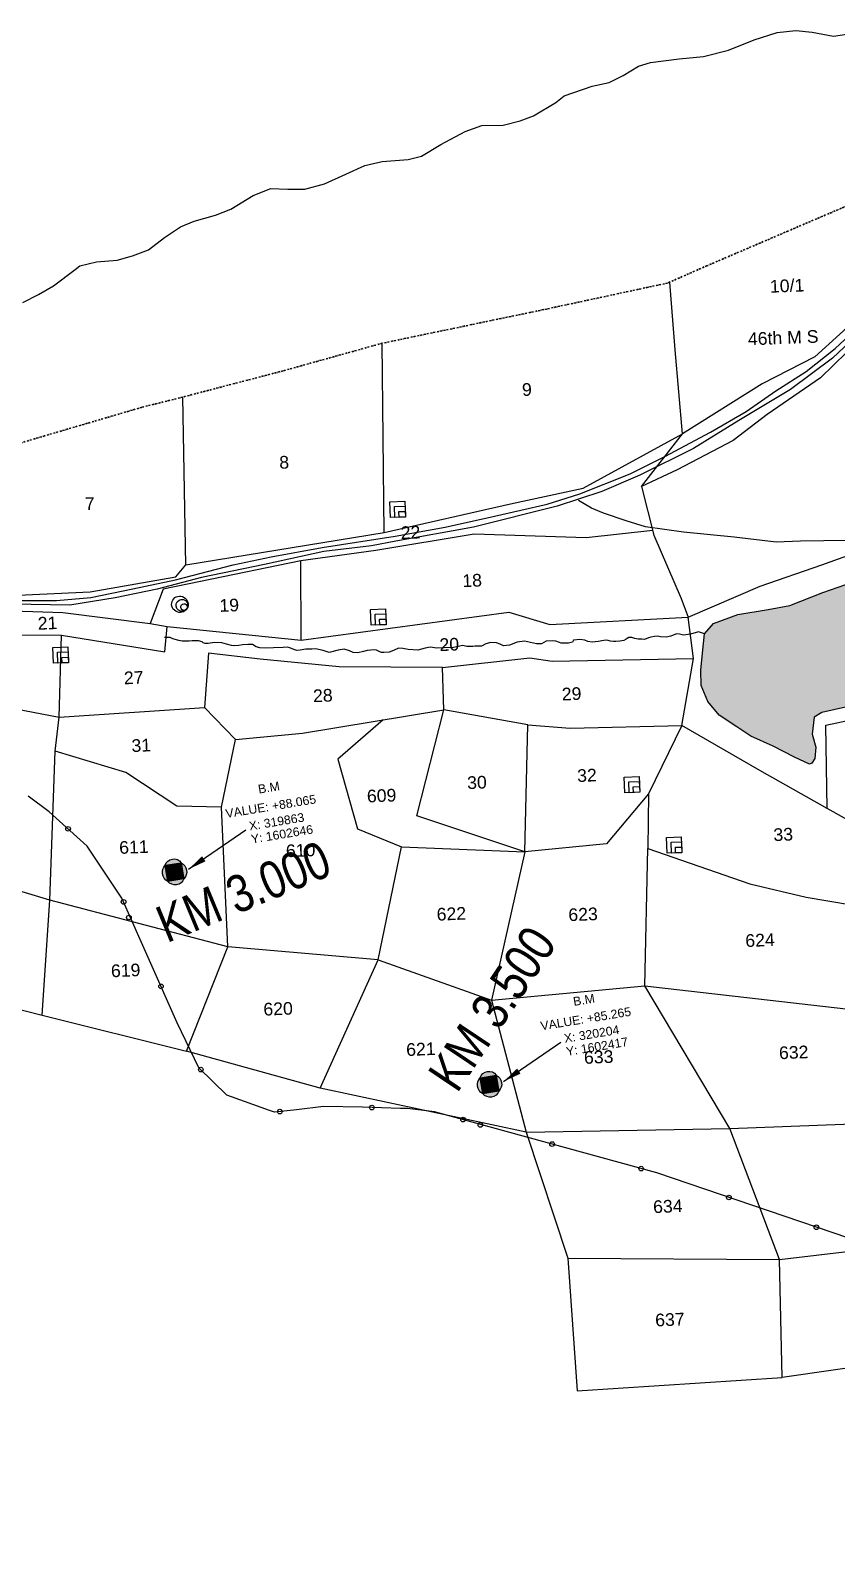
# Model space of a CAD drawing. Header units: inches. Extents: x 304037 to 460575, y 1453943 to 1639883.
# Drawn here: x 319707 to 320580, y 1601914 to 1603557 of the extents above; entities that cross this region are included whole.
import ezdxf

# ---------------------------------------------------------------- set-up
doc = ezdxf.new("R2010")
doc.units = ezdxf.units.IN
doc.header["$MEASUREMENT"] = 0
doc.header["$PDMODE"] = 33
doc.header["$PDSIZE"] = 5
doc.linetypes.add('BORDER', pattern=[1.75, 0.5, -0.25, 0.5, -0.25, 0, -0.25])
for name, color, linetype in [('cahnige', 6, 'Continuous'), ('NALA', 4, 'Continuous'), ('pbms', 8, 'Continuous'), ('ROUND WELL', 5, 'Continuous'), ('SQUAREWELL', 5, 'Continuous'), ('SURVEY_BND', 7, 'Continuous'), ('SURVEY_NO', 7, 'Continuous'), ('TEXT', 7, 'Continuous'), ('WATER_BODY', 4, 'Continuous'), ('Z LAYER', 7, 'Continuous'), ('zz', 7, 'Continuous')]:
    doc.layers.add(name, color=color, linetype=linetype)
doc.layers.add('ROAD', color=1, linetype='Continuous', lineweight=25)
doc.layers.add('VILL_BOUNDARY', color=6, linetype='BORDER', lineweight=30)
doc.styles.add('ARIALN', font='ARIALN.TTF')
doc.styles.get("Standard").update_dxf_attribs({"font": 'arial.ttf'})
doc.dimstyles.get("Standard").update_dxf_attribs({"dimtxt": 0.18, "dimasz": 0.18, "dimexe": 0.18, "dimexo": 0.0625, "dimgap": 0.09, "dimtad": 0, "dimtih": 1, "dimtoh": 1, "dimdec": 4, "dimzin": 0, "dimdsep": 46, "dimtxsty": 'Standard', "dimcen": 0.09, "dimadec": 0, "dimazin": 0, "dimtfac": 1, "dimtdec": 4, "dimtofl": 0, "dimtmove": 0, "dimatfit": 3, "dimfxl": 0, "dimtolj": 1, "dimtzin": 0, "dimarcsym": 0})

# ---------------------------------------------------------------- blocks, each defined once
blk = doc.blocks.new('KULLURU')
at = {"layer": 'WATER_BODY'}
h = blk.add_hatch(dxfattribs=at)
h.set_pattern_fill('DASH', color=256, scale=15, style=0)
h.set_pattern_definition([(0, (-5095.4767, 1231.1166), (1.875, 1.875), [1.875, -1.875])])
h.paths.add_polyline_path([(-467.47, 190.69), (-469.99, 193.89), (-473.11, 196.78), (-477.04, 198.04), (-482.94, 199.33), (-493.1, 200.4), (-503.76, 200.47), (-512.79, 200.85), (-518.96, 198.91), (-527.84, 195.79), (-533.61, 194.98), (-541.72, 193.96), (-548.24, 191.86), (-550.72, 189.22), (-551.48, 184.08), (-552.05, 179.63), (-552.2, 175.57), (-550.6, 171.3), (-547.71, 167.57), (-543.18, 164.26), (-539.54, 161.62), (-533.75, 158.8), (-528.23, 155.68), (-524.34, 153.63), (-523.63, 153.91), (-522.83, 155.05), (-522.48, 158.09), (-523.28, 161.55), (-522.56, 166.01), (-520.46, 167.22), (-513.36, 168.5), (-508.25, 169.57), (-496.67, 172.04), (-491.87, 172.95), (-486.13, 173.37), (-478.89, 172.15), (-472.11, 172), (-466.55, 172.72), (-464.19, 174.32), (-464.23, 179.03), (-465.6, 184.89)])
h.paths.add_polyline_path([(-29.76, 188.54), (-32.59, 191.33), (-34.42, 196.41), (-35.08, 205.17), (-35.59, 211.2), (-36.73, 218.18), (-39.15, 223.1), (-44.35, 227.78), (-51.82, 234.17), (-60.21, 238.21), (-66.12, 241.81), (-75.95, 248.83), (-80.3, 253.31), (-86.52, 257.84), (-93.12, 264.92), (-99.03, 273.18), (-101.21, 277.84), (-104.07, 287.65), (-105.55, 291.91), (-108.19, 293.89), (-114.42, 300.47), (-117.77, 305.57), (-124.46, 313.91), (-127.88, 316.71), (-136.17, 320.92), (-141.42, 323.14), (-146.09, 323.31), (-152.19, 324.53), (-160.78, 326.52), (-166.2, 328.61), (-174.65, 330.91), (-183.84, 332.34), (-189.61, 332.25), (-198.69, 331.13), (-210.46, 330.34), (-223.36, 326.87), (-234.85, 322.3), (-243.15, 317.08), (-249.24, 311.79), (-255.98, 304.85), (-262.07, 297.43), (-268.76, 290.22), (-275.92, 281.47), (-278.63, 275.07), (-283.32, 264.89), (-286.65, 260.87), (-292.75, 256.48), (-298.33, 253.74), (-303.97, 251.21), (-309.95, 248.46), (-311.93, 244.07), (-310.66, 239.94), (-308.39, 239), (-302.78, 237.91), (-297.02, 237.24), (-288.25, 236.3), (-283.98, 234.97), (-279.78, 234.42), (-274.88, 232.66), (-269.77, 229.04), (-268.79, 225.44), (-269.5, 220.75), (-269.58, 211.59), (-269.04, 204.77), (-268.09, 200.31), (-264.74, 194.07), (-260.38, 185.88), (-256.92, 177.58), (-254.74, 170.55), (-254.46, 166.62), (-254.57, 158.87), (-255.35, 149.08), (-257.31, 141.55), (-258.87, 136.23), (-258.87, 130.1), (-257.65, 125.25), (-253.45, 120.08), (-249.32, 117.07), (-246.02, 114.51), (-244.41, 112.5), (-243.4, 109.21), (-243.46, 101.95), (-244.8, 92.73), (-244.86, 87.82), (-244.63, 80.49), (-245.19, 74.47), (-247.48, 66.81), (-251.62, 57.92), (-257.03, 49.89), (-259.66, 44.13), (-264.41, 33.75), (-268.21, 29.05), (-269.49, 24.53), (-269.15, 20.55), (-268.09, 16.65), (-266.25, 12.8), (-264.3, 7.81), (-260.44, 1.56), (-258.55, -2.06), (-256.2, -7.66), (-254.19, -11), (-250.17, -14.63), (-239.6, -22.41), (-232.12, -28.09), (-228.44, -30.82), (-220, -38.54), (-210.62, -47.35), (-204.3, -52.33), (-197.72, -58.58), (-194.86, -60.93), (-189.73, -64.22), (-183.76, -66.79), (-180.41, -67.9), (-177.41, -67.61), (-172.65, -67.03), (-167.17, -65.82), (-162.81, -64.5), (-158.6, -62.71), (-152.67, -60.96), (-148.19, -60.13), (-144.16, -59.37), (-138.76, -57.26), (-137.11, -57.16), (-128.22, -58.74), (-125.04, -58.84), (-122.34, -58.39), (-117.38, -55.81), (-114.69, -53.16), (-112.93, -49.57), (-111.55, -45.53), (-109.97, -36.69), (-108.31, -31.32), (-105.62, -26.21), (-103.34, -23.86), (-99.27, -22.25), (-93.9, -21.28), (-92, -20.9), (-87.66, -19.35), (-81.98, -18.24), (-79.43, -17.24), (-75.36, -15.8), (-71.95, -15.42), (-66.95, -15.55), (-63.3, -15.11), (-57.28, -13.82), (-53.04, -12.09), (-50.01, -9.75), (-46.94, -5.41), (-46.6, -2.85), (-46.49, -1.02), (-47.53, 4.14), (-48.25, 7.69), (-49.46, 13.19), (-51.46, 17.11), (-55.33, 26.3), (-57.43, 39.55), (-58.36, 44.51), (-58.88, 50.34), (-60.19, 57.26), (-60.47, 62.73), (-60.81, 66.56), (-60.64, 69.24), (-60.09, 75.42), (-59.57, 78.39), (-59.71, 82.38), (-59.74, 89.18), (-59.78, 98.41), (-60.19, 100.78), (-60.81, 103.29), (-61.57, 107.15), (-61.95, 109.53), (-61.06, 112.18), (-60.19, 113.72), (-59.88, 114.75), (-57.71, 116.92), (-54.26, 118.85), (-52.2, 119.86), (-47, 121.2), (-38.97, 123.2), (-34.14, 124.27), (-32.31, 124.92), (-31.21, 126.06), (-30.28, 127.95), (-30.04, 130.73), (-29.97, 135.07), (-29.59, 138.37), (-28.75, 141.46), (-27.68, 143.21), (-24.17, 144.87), (-19.13, 146.04), (-13.86, 147.9), (-11.48, 150.05), (-10.34, 151.74), (-10, 155.9), (-10.14, 163.26), (-11.24, 168.49), (-14.45, 174.95), (-16.93, 178.57), (-20.97, 182.32), (-25.66, 185.65)])
h.paths.add_polyline_path([(406.31, 91.69), (404.44, 97.74), (401.02, 106.53), (398.77, 113.47), (397.59, 120.18), (396.63, 121.9), (391.28, 123.73), (385.11, 124.89), (375.49, 127.15), (369.69, 129.15), (363.35, 130.95), (360.36, 130.95), (357.4, 129.75), (351.72, 127.11), (346.05, 122.36), (339.28, 116.91), (330.44, 111.46), (321.61, 105.64), (315.94, 102.08), (312.63, 98.28), (309.24, 93.57), (305.11, 83.57), (302.15, 77.63), (299.19, 69.01), (297.74, 61.3), (297.74, 56.1), (298.98, 53.28), (301.83, 50.43), (303.66, 50.6), (305.64, 51.65), (308.66, 52.52), (311.21, 53.48), (314.23, 54.31), (317.19, 55.54), (319.35, 56.43), (321.08, 56.5), (323.06, 55.94), (325.15, 53.91), (326.42, 52.33), (327.34, 50.49), (328.43, 47.08), (330.28, 41.62), (332.23, 39.99), (335.1, 39.16), (336.54, 38.68), (337.7, 39.1), (340.08, 39.7), (344.42, 39.72), (350.54, 39.57), (356.82, 40.01), (359.76, 40.13), (364.12, 38.81), (369.68, 37.42), (371.98, 37.53), (375.7, 37.53), (380.56, 37.11), (385.77, 36.3), (388.57, 34.89), (389.54, 31.21), (390.31, 28.54), (392.25, 23.86), (394.73, 18.11), (396.11, 14.96), (396.79, 12.6), (397.56, 8.94), (397.62, 4.9), (396.94, 3.3), (395.7, -0.07), (392.66, -4.36), (391.79, -6.99), (390.14, -10.14), (388.99, -12.02), (386.96, -14.8), (385.43, -17.59), (384.19, -20.95), (384.19, -22.87), (384.36, -23.24), (384.83, -23.2), (386.03, -22.79), (387.46, -21.4), (389.75, -19.58), (393.24, -17.13), (395.55, -15.99), (398.24, -14.97), (401.34, -13.24), (403.38, -11.37), (405.67, -9.72), (406.93, -8.58), (409.5, -6.59), (412.67, -5.42), (415.09, -3.21), (418.05, -1.43), (421.32, -0.27), (422.77, 0.43), (424.82, 1.82), (426.99, 2.42), (429.76, 2.39), (431.73, 2.51), (432.37, 2.95), (433.41, 3.47), (433.87, 3.57), (442.5, 8.6), (442.14, 9.07), (442.35, 10.66), (441.89, 14.33), (441.32, 17.32), (439.7, 20.41), (436.14, 26.95), (431.7, 39.72), (429.09, 43.45), (427.12, 47.04), (424.47, 54.63), (422.53, 58.78), (420.73, 63.59), (419.64, 67.21), (414.77, 75.3), (413.72, 79.24), (410.93, 84.06)])
h.paths.add_polyline_path([(448.26, 299.15), (446.05, 300.58), (442.81, 302.39), (439.88, 302.62), (437.33, 301.62), (433.27, 299.81), (429.41, 297.92), (425.32, 296.53), (420.59, 293.23), (416.11, 290.15), (415.26, 288.22), (414.1, 284.24), (414.53, 280.29), (416.31, 274.93), (419.28, 269.68), (422.53, 264.05), (425.31, 256.42), (426.51, 254.68), (428.25, 253.91), (431.45, 255.63), (432.61, 257.14), (435.17, 258.82), (438.95, 260.94), (442.43, 263.84), (445.8, 267.28), (450.63, 271.52), (453.91, 273.38), (458.74, 275.46), (462.22, 277.35), (463.68, 278.39), (464.22, 280.44), (464.1, 282.98), (462.56, 285.87), (460.78, 288.14), (457.58, 290.5), (454.94, 292.06), (451.96, 293.64), (450.42, 296.18)])
h.paths.add_polyline_path([(-512.87, 184.28), (-502.33, 184.28), (-502.33, 189.53), (-512.87, 189.53)], flags=24)
h.paths.add_polyline_path([(-182.01, 116.33), (-138.32, 116.33), (-138.32, 121.47), (-182.01, 121.47)], flags=24)
h.paths.add_polyline_path([(-171.34, 124.1), (-164.69, 124.1), (-164.69, 129.22), (-171.34, 129.22)], flags=24)
h.paths.add_polyline_path([(356.36, 57.34), (387.65, 57.34), (387.65, 62.61), (356.36, 62.61)], flags=24)
h.paths.add_polyline_path([(367.53, 66.22), (376.65, 66.22), (376.65, 71.32), (367.53, 71.32)], flags=24)
h.paths.add_polyline_path([(420.03, 274.76), (452.31, 274.76), (452.31, 281.37), (420.03, 281.37)], flags=24)
h.paths.add_polyline_path([(431.01, 281.55), (440.13, 281.55), (440.13, 286.67), (431.01, 286.67)], flags=24)
at = {"layer": 'NALA'}
for points in [[(-727.79, 283.89), (-723.55, 285.9), (-719.49, 288.04), (-713.59, 292.1), (-712.34, 293.03), (-707.85, 293.94), (-702.36, 294.12), (-698.3, 295.1), (-693.93, 296.57), (-689.64, 299.69), (-685.3, 302.29), (-681.55, 303.68), (-675.84, 305.01), (-671.78, 306.48), (-665.74, 309.84), (-660.96, 311.53), (-656.45, 311.18), (-651.95, 311), (-646.66, 312.21), (-640.99, 314.53), (-635.81, 316.63), (-631.22, 317.52), (-624.28, 317.76), (-620.75, 318.56), (-615.53, 321.41), (-608.92, 324.58), (-604.42, 326), (-598.84, 325.87), (-594.24, 326.85), (-590.67, 328.05), (-584.64, 331.31), (-582.32, 333.05), (-574.85, 335.25), (-570.34, 336.05), (-566.55, 337.75), (-562.35, 340.07), (-559.14, 340.96), (-551.49, 341.64), (-545.02, 341.95), (-538.41, 343.42), (-531.5, 345.88), (-525.32, 347.58), (-520.32, 347.94), (-516.08, 347.27), (-510.45, 346.06), (-506.88, 346.38)], [(-512.06, 212.48), (-524.38, 212.71), (-530.8, 212.71), (-541.92, 214.52), (-555.26, 216.32), (-560.22, 217.24), (-565.3, 218.15), (-570.28, 219.89), (-576.25, 222.14), (-579.33, 223.67), (-582.71, 225.77)], [(-524.34, 153.63), (-528.23, 155.68), (-533.75, 158.8), (-539.54, 161.62), (-543.18, 164.26), (-547.71, 167.57), (-550.6, 171.3), (-552.2, 175.57), (-552.05, 179.63), (-551.48, 184.08), (-550.72, 189.22), (-548.24, 191.86), (-541.72, 193.96), (-533.61, 194.98), (-527.84, 195.79), (-518.96, 198.91), (-512.79, 200.85)], [(-513.36, 168.5), (-520.46, 167.22), (-522.56, 166.01), (-523.28, 161.55), (-522.48, 158.09), (-522.83, 155.05), (-523.63, 153.91), (-524.34, 153.63)], [(-550.72, 189.22), (-552.34, 189.79), (-554.49, 189.28), (-556.36, 189.05), (-557.41, 189.34), (-558.15, 189.5), (-559.65, 188.9), (-560.96, 188.74), (-562.41, 188.83), (-563.15, 189.05), (-564.05, 188.99), (-565.01, 188.87), (-565.59, 188.7), (-566.66, 188.29), (-567.42, 188.45), (-568.4, 188.47), (-569.2, 188.67), (-570.05, 188.96), (-570.83, 189.05), (-571.26, 188.78), (-571.55, 188.58), (-572.17, 188.32), (-573.27, 188.11), (-574.34, 188.11), (-574.9, 188.11), (-575.7, 188.25), (-576.64, 188.54), (-577.42, 188.52), (-578.94, 188.29), (-580.59, 188.18), (-581.73, 188.4), (-582.47, 188.74), (-583.83, 188.96), (-585.46, 188.9), (-585.79, 188.4), (-586.84, 188.14), (-587.75, 188.14), (-588.78, 188.18), (-589.18, 188.4), (-590.14, 188.83), (-591.06, 188.94), (-592.71, 188.94), (-593.96, 188.27), (-595.35, 188.27), (-598.45, 189.12), (-600.46, 188.92), (-602.45, 188.25), (-604.12, 188.14), (-604.93, 188.6), (-605.89, 188.94), (-607.38, 189.1), (-607.76, 189.05), (-608.7, 188.8), (-609.92, 188.29), (-611.02, 188.29), (-611.64, 188.29), (-612.22, 188.29), (-613.01, 188.29), (-613.81, 188.29), (-614.88, 188.6), (-617.29, 188.15), (-619.82, 188.15), (-621.74, 188.15), (-623.48, 188.55), (-624.8, 188.29), (-626.81, 187.84), (-629.33, 188.15), (-630.76, 188.42), (-631.86, 188.55), (-633.21, 188.04), (-634.37, 187.62), (-635.8, 187.59), (-636.43, 187.59), (-637.03, 187.93), (-637.7, 188.24), (-638.28, 188.42), (-640.18, 188.26), (-641.19, 188.08), (-642.71, 187.75), (-643.93, 187.93), (-644.92, 188.35), (-646.32, 188.84), (-647.87, 188.64), (-650.34, 188.11), (-651.86, 188.71), (-653.87, 189.22), (-654.86, 189.22), (-656.48, 189.29), (-657.93, 189.05), (-658.85, 189.05), (-659.61, 189.29), (-660.66, 189.78), (-661.4, 189.96), (-662.45, 189.96), (-664.97, 189.98), (-667.05, 189.98), (-668.59, 190.07), (-669.53, 190.43), (-670.49, 191.01), (-671.76, 191.1), (-673.17, 191.1), (-674.15, 190.92), (-675.22, 190.88), (-676.11, 191.01), (-677.41, 191.41), (-678.62, 191.81), (-680.53, 191.96), (-682.23, 191.78), (-683.05, 191.78), (-683.52, 192.04), (-683.84, 192.27), (-684.73, 192.6), (-685.58, 192.6), (-686.47, 192.6), (-687.28, 192.6), (-689.06, 192.65), (-689.93, 192.89), (-691.52, 193.41), (-692.21, 193.72), (-693.75, 193.78)]]:
    blk.add_lwpolyline(points, dxfattribs=at)
at = {"layer": 'ROAD'}
for points in [[(-733.89, 205.17), (-721.98, 204.68), (-712.86, 205.17), (-701.59, 206.97), (-690.19, 208.91), (-674.84, 212.3), (-664.7, 214.1), (-651.04, 216), (-631.67, 218.23), (-618.26, 220.12), (-605.16, 222.5), (-591.03, 225.13), (-582.34, 227.5), (-568.74, 232.27), (-559.42, 236.58), (-547.04, 242.55), (-537.44, 247.59), (-529.37, 252.75), (-521.17, 257.55), (-513.2, 263.39), (-508.2, 267.65)], [(-506.03, 267.77), (-514.03, 260.8), (-525.45, 252.94), (-539.45, 245.28), (-551.74, 238.39), (-566.23, 231.86), (-576.5, 227.91), (-588.43, 224.53), (-610.76, 219.83), (-631.52, 216.92), (-637.95, 215.89), (-650.69, 214.92), (-666.47, 212.11), (-683.32, 209.34), (-695.16, 206.7), (-706.35, 204.81), (-718.43, 203.34), (-728.7, 203.88), (-740.59, 204.64)]]:
    blk.add_lwpolyline(points, dxfattribs=at)
at = {"layer": 'ROUND WELL'}
for centre, major_axis, ratio in [((-689.32, 202.43), (-1.84, 1.21), 0.974311), ((-688.77, 202.13), (-1, -1.22), 0.999133), ((-688.24, 201.65), (-0.589, -0.642), 0.995974)]:
    blk.add_ellipse(centre, major_axis=major_axis, ratio=ratio, dxfattribs=at)
at = {"layer": 'SQUAREWELL'}
for points in [[(-632.64, 227.39), (-628.71, 227.39), (-628.71, 223.2), (-632.64, 223.2)], [(-631.49, 226.06), (-628.71, 226.06), (-628.71, 223.2), (-631.49, 223.2)], [(-630.39, 224.69), (-628.71, 224.69), (-628.71, 223.2), (-630.39, 223.2)], [(-638.87, 199.12), (-634.94, 199.12), (-634.94, 194.92), (-638.87, 194.92)], [(-637.72, 197.78), (-634.94, 197.78), (-634.94, 194.92), (-637.72, 194.92)], [(-636.61, 196.42), (-634.94, 196.42), (-634.94, 194.92), (-636.61, 194.92)], [(-723.36, 192.32), (-719.42, 192.32), (-719.42, 188.13), (-723.36, 188.13)], [(-722.2, 190.99), (-719.42, 190.99), (-719.42, 188.13), (-722.2, 188.13)], [(-721.1, 189.62), (-719.42, 189.62), (-719.42, 188.13), (-721.1, 188.13)], [(-573.47, 152.15), (-569.54, 152.15), (-569.54, 147.96), (-573.47, 147.96)], [(-572.32, 150.82), (-569.54, 150.82), (-569.54, 147.96), (-572.32, 147.96)], [(-571.22, 149.45), (-569.54, 149.45), (-569.54, 147.96), (-571.22, 147.96)], [(-562.91, 135.74), (-558.98, 135.74), (-558.98, 131.54), (-562.91, 131.54)], [(-561.76, 134.4), (-558.98, 134.4), (-558.98, 131.54), (-561.76, 131.54)], [(-560.65, 133.04), (-558.98, 133.04), (-558.98, 131.54), (-560.65, 131.54)]]:
    blk.add_lwpolyline(points, close=True, dxfattribs=at)
at = {"layer": 'SURVEY_BND'}
for points in [[(-436.02, 313.87), (-465.28, 298.7), (-472.46, 297.18), (-478.47, 293.63), (-496.06, 280.5), (-511.83, 267.1), (-518.7, 261.4), (-532.91, 254.74), (-554.49, 242.34), (-555.58, 264.62), (-556.32, 282.65)], [(-479.61, 286.32), (-497.01, 273.05), (-506.69, 265.4), (-517.43, 255.75), (-531.89, 246.6), (-541.13, 240.11), (-556.26, 232.87), (-565.89, 228.82), (-554.49, 242.34)], [(-634.54, 219.29), (-633.06, 269.43)], [(-687.33, 212.86), (-686.42, 257.24)], [(-760.34, 204.37), (-765.8, 210.91), (-739.73, 206.48), (-712.97, 206.7), (-690.09, 209.74), (-687.33, 212.86), (-634.54, 219.29), (-600.72, 225.6), (-581.32, 229.03), (-554.49, 242.34)], [(-565.89, 228.82), (-563.11, 215.88), (-556.6, 198.79), (-554.87, 193.79), (-535.53, 201.25), (-518.96, 206.25), (-498.6, 212.69), (-479.69, 224.19), (-474.77, 226.68), (-472.16, 226.99), (-454.57, 238.66)], [(-563.37, 217.11), (-581.05, 215.79), (-610.66, 217.93), (-636.92, 214.63), (-656.85, 212.72)], [(-693.63, 206.62), (-697.41, 197.64), (-692.88, 196.71), (-657.58, 191.73), (-656.85, 212.72), (-683.63, 208.24), (-693.63, 206.62)], [(-760.6, 197.08), (-760.34, 204.37), (-720.37, 201.45), (-697.41, 197.64)], [(-762.66, 183.2), (-796.34, 179.43), (-797.52, 193.32), (-760.6, 197.08), (-720.98, 195.5)], [(-722.41, 173.8), (-720.98, 195.5), (-693.76, 190.02), (-692.88, 196.71)], [(-657.58, 191.73), (-602.3, 196.96), (-591.56, 193.31), (-554.87, 193.79)], [(-520.08, 141.71), (-537.51, 152.45), (-557.7, 165.23), (-553.95, 182.8), (-554.87, 193.79)], [(-620.47, 183), (-647.76, 184.23), (-668.64, 187.12), (-682.23, 189.22), (-683.89, 174.86), (-676, 166.1), (-658.2, 167.06), (-620.56, 171.79)], [(-726.82, 125.52), (-756.07, 135.56), (-762.66, 183.2), (-722.41, 173.8)], [(-598.43, 166.95), (-620.56, 171.79), (-620.47, 183), (-597.23, 184.67), (-591.33, 183.53), (-553.95, 182.8)], [(-680.36, 148.29), (-692.22, 149.06), (-705.39, 158.49), (-723.83, 164.85), (-722.41, 173.8), (-683.89, 174.86)], [(-636.66, 169.77), (-649.08, 159.84), (-644.61, 141.19), (-633.19, 135.99), (-600.58, 133.38), (-628.8, 144.05), (-620.56, 171.79)], [(-497.07, 127.64), (-520.08, 141.71), (-519.61, 163.8), (-483.22, 170.08), (-474.23, 171.09), (-455.69, 166.99)], [(-640.5, 106.31), (-680.13, 111.3), (-680.36, 148.29), (-676, 166.1)], [(-567.21, 147.41), (-578.89, 134.66), (-600.58, 133.38), (-598.43, 166.95), (-587.31, 165.63), (-557.7, 165.23)], [(-557.7, 165.23), (-567.21, 147.41), (-567.93, 132.99), (-541.32, 122.56), (-526.52, 118.45), (-502.14, 113.34)], [(-680.13, 111.3), (-726.82, 125.52), (-723.83, 164.85)], [(-640.5, 106.31), (-633.19, 135.99)], [(-600.58, 133.38), (-610.95, 94.46), (-570.21, 96.65)], [(-570.21, 96.65), (-567.93, 132.99)], [(-781.43, 110.38), (-730.05, 95.16), (-726.82, 125.52)], [(-657.2, 72.95), (-692.18, 84.13), (-680.13, 111.3)], [(-603.1, 59.15), (-657.2, 72.95), (-640.5, 106.31), (-610.95, 94.46)], [(-549.15, 58.1), (-570.21, 96.65), (-507.97, 87.11)], [(-730.05, 95.16), (-692.18, 84.13)], [(-610.95, 94.46), (-603.1, 59.15), (-549.15, 58.1)], [(-603.1, 59.15), (-593.37, 25.46), (-537.36, 22.85)], [(-537.36, 22.85), (-549.15, 58.1), (-488.68, 58.03)], [(-593.37, 25.46), (-592.24, -9.8), (-537.86, -8.35)], [(-479.84, -2.35), (-537.86, -8.35), (-537.36, 22.85), (-481.88, 27.24)]]:
    blk.add_lwpolyline(points, dxfattribs=at)
at = {"layer": 'VILL_BOUNDARY'}
blk.add_lwpolyline([(-497.81, 305.13), (-524.52, 294.92), (-546.34, 286.56), (-556.96, 282.4), (-589.2, 276.79), (-633.06, 269.43), (-659.66, 263.13), (-686.42, 257.24), (-697.44, 254.94), (-723.42, 248.4), (-736.02, 245.2)], dxfattribs=at)
at = {"layer": 'SURVEY_NO'}
for s, p in [('10/1', (-529.85, 278.79)), ('46th M S', (-536.23, 265.1)), ('9', (-596.54, 254.02)), ('8', (-661.55, 237.26)), ('7', (-713.44, 228.32)), ('22', (-630.13, 217.4)), ('18', (-614.31, 204.06)), ('19', (-678.87, 200.01)), ('21', (-727.15, 197.16)), ('20', (-621.02, 187.37)), ('27', (-704.9, 181.83)), ('28', (-655.02, 175.16)), ('29', (-589.15, 173.04)), ('31', (-703.6, 163.84)), ('30', (-615.12, 150.57)), ('32', (-585.93, 151.31)), ('609', (-641.79, 148.06)), ('611', (-707.9, 137.01)), ('610', (-663.8, 134.41)), ('33', (-534.58, 133.65)), ('622', (-624.54, 116.07)), ('623', (-589.69, 114.58)), ('624', (-543.11, 105.91)), ('619', (-711.35, 104.46)), ('620', (-671.39, 92.73)), ('621', (-634.01, 80.57)), ('633', (-587.02, 76.66)), ('632', (-535.35, 75.88)), ('634', (-570.26, 36.45)), ('637', (-570.88, 6.45))]:
    blk.add_text(s, height=3.35, dxfattribs=at).set_placement(p)

msp = doc.modelspace()

# ---------------------------------------------------------------- hatches: boundary and pattern name
at = {"layer": 'pbms'}
h = msp.add_hatch(color=256, dxfattribs=at)
h.set_gradient(color1=(31, 17, 238), color2=(36, 21, 239), one_color=1, tint=0.51, name='CYLINDER')
h.paths.add_polyline_path([(319853.4, 1602654.1, 0.496905), (319856.3, 1602636.7)])
h.paths.add_polyline_path([(319853.4, 1602654.1), (319870.8, 1602656.9, 0.614852)])
h.paths.add_polyline_path([(319870.8, 1602656.9), (319873.7, 1602639.5, 0.494298)])
h.paths.add_polyline_path([(319856.3, 1602636.7, 0.585376), (319873.7, 1602639.5)])
h = msp.add_hatch(color=256, dxfattribs=at)
h.set_gradient(color1=(67, 190, 65), color2=(71, 191, 69), one_color=1, tint=0.51, name='CYLINDER')
h.paths.add_polyline_path([(319863.6, 1602646.8), (319870.8, 1602656.9), (319853.4, 1602654.1)])
h.paths.add_polyline_path([(319856.3, 1602636.7), (319863.6, 1602646.8), (319853.4, 1602654.1)])
h.paths.add_polyline_path([(319856.3, 1602636.7), (319873.7, 1602639.5), (319863.6, 1602646.8)])
h.paths.add_polyline_path([(319873.7, 1602639.5), (319870.8, 1602656.9), (319863.6, 1602646.8)])
h = msp.add_hatch(color=256, dxfattribs=at)
h.set_gradient(color1=(31, 17, 238), color2=(36, 21, 239), one_color=1, tint=0.51, name='CYLINDER')
h.paths.add_polyline_path([(320194.4, 1602424.3, 0.496905), (320197.2, 1602407)])
h.paths.add_polyline_path([(320194.4, 1602424.3), (320211.8, 1602427.2, 0.614852)])
h.paths.add_polyline_path([(320211.8, 1602427.2), (320214.6, 1602409.8, 0.494298)])
h.paths.add_polyline_path([(320197.2, 1602407, 0.585376), (320214.6, 1602409.8)])
h = msp.add_hatch(color=256, dxfattribs=at)
h.set_gradient(color1=(67, 190, 65), color2=(71, 191, 69), one_color=1, tint=0.51, name='CYLINDER')
h.paths.add_polyline_path([(320204.5, 1602417.1), (320211.8, 1602427.2), (320194.4, 1602424.3)])
h.paths.add_polyline_path([(320197.2, 1602407), (320204.5, 1602417.1), (320194.4, 1602424.3)])
h.paths.add_polyline_path([(320197.2, 1602407), (320214.6, 1602409.8), (320204.5, 1602417.1)])
h.paths.add_polyline_path([(320214.6, 1602409.8), (320211.8, 1602427.2), (320204.5, 1602417.1)])

# ---------------------------------------------------------------- linework, layer by layer
for points in [[(319870.8, 1602656.9), (319856.3, 1602636.7)], [(320211.8, 1602427.2), (320197.2, 1602407)]]:
    msp.add_lwpolyline(points)
at = {"color": 1}
for p in [(319748.3, 1602693.5), (319748.3, 1602693.5), (319808.4, 1602614.5), (319808.4, 1602614.5), (319848.9, 1602523.1), (319848.9, 1602523.1), (319892, 1602433), (319892, 1602433), (319977.5, 1602387.6), (319977.5, 1602387.6), (320077.1, 1602392), (320077.1, 1602392), (320175.8, 1602379), (320175.8, 1602379), (320272.2, 1602352.5), (320272.2, 1602352.5), (320368.6, 1602325.9), (320368.6, 1602325.9), (320463.6, 1602294.7), (320463.6, 1602294.7), (320558.3, 1602262.5), (320558.3, 1602262.5)]:
    msp.add_point(p, dxfattribs=at)
for p in [(319814.2, 1602597.6), (320194.6, 1602373.2)]:
    msp.add_point(p)
at = {"layer": 'pbms'}
for points in [[(319853.4, 1602654.1, -0.614852), (319870.8, 1602656.9, -0.494298), (319873.7, 1602639.5, -0.585376), (319856.3, 1602636.7, -0.496905), (319853.4, 1602654.1)], [(320194.4, 1602424.3, -0.614852), (320211.8, 1602427.2, -0.494298), (320214.6, 1602409.8, -0.585376), (320197.2, 1602407, -0.496905), (320194.4, 1602424.3)]]:
    msp.add_lwpolyline(points, format="xyb", close=True, dxfattribs=at)
for points in [[(319853.4, 1602654.1), (319870.8, 1602656.9), (319873.7, 1602639.5), (319856.3, 1602636.7)], [(320194.4, 1602424.3), (320211.8, 1602427.2), (320214.6, 1602409.8), (320197.2, 1602407)]]:
    msp.add_lwpolyline(points, close=True, dxfattribs=at)
for points in [[(319853.4, 1602654.1), (319873.7, 1602639.5)], [(320194.4, 1602424.3), (320214.6, 1602409.8)]]:
    msp.add_lwpolyline(points, dxfattribs=at)
at = {"layer": 'zz', "color": 1, "ltscale": 10}
msp.add_polyline3d([(320645.2, 1602233, 0), (320385.5, 1602321.3, 0), (320144.9, 1602387.5, 0), (320115.6, 1602390.8, 0), (320108.2, 1602390.9, 0), (320066.9, 1602392.4, 0), (320024.6, 1602393, 0), (319995.4, 1602389.6, 0), (319971.9, 1602387, 0), (319966.3, 1602388.9, 0), (319939.2, 1602398.5, 0), (319920.2, 1602405.3, 0), (319889.9, 1602435.1, 0), (319866.5, 1602483.5, 0), (319806.6, 1602618.5, 0), (319768.9, 1602674.9, 0), (319727.7, 1602711.9, 0), (319705.1, 1602728.9, 0)], dxfattribs=at)

# ---------------------------------------------------------------- block references
at = {"xscale": 4.08566660901875, "yscale": 4.085666608953034, "zscale": 4.085666609008822, "rotation": 2.230494101978846}
msp.add_blockref('KULLURU', (322715.7, 1602219.6), dxfattribs=at)

# ---------------------------------------------------------------- texts
at = {"layer": 'cahnige', "color": 1, "extrusion": (-0.001652, 0.004518, 0.999988), "style": 'ARIALN'}
msp.add_text('KM 3.000', height=40, rotation=22.4876, dxfattribs=at).set_placement((319854.7, 1602555.7, 6712.5))
at = {"layer": 'cahnige', "color": 1, "extrusion": (-0.003881, 0.002843, 0.999988), "style": 'ARIALN'}
msp.add_text('KM 3.500', height=40, rotation=56.1813, dxfattribs=at).set_placement((320166.9, 1602403.7, 3312.5))
at = {"layer": 'TEXT', "color": 1}
for s, height, p in [('B.M', 9.48, (319954.8, 1602731.6)), ('VALUE: +88.065', 9.484, (319919.6, 1602705.2)), ('X: 319863', 9.48, (319945, 1602691.8)), ('Y: 1602646', 9.48, (319947.2, 1602677.6)), ('B.M', 9.48, (320295.8, 1602501.9)), ('VALUE: +85.265', 9.484, (320260.5, 1602475.4)), ('X: 320204', 9.48, (320286, 1602462)), ('Y: 1602417', 9.48, (320288.2, 1602447.8))]:
    msp.add_text(s, height=height, rotation=9.3249, dxfattribs=at).set_placement(p)

# ---------------------------------------------------------------- leaders
at = {"layer": 'Z LAYER', "color": 6, "linetype": 'ByBlock'}
for points in [[(319878.7, 1602649.8), (319940.8, 1602692.4)], [(320219.7, 1602420.1), (320281.7, 1602462.7)]]:
    msp.add_leader(points, dimstyle='Standard', override={"dimasz": 20, "dimgap": 0.09, "dimtad": 0}, dxfattribs=at)

doc.saveas('drawing.dxf')
